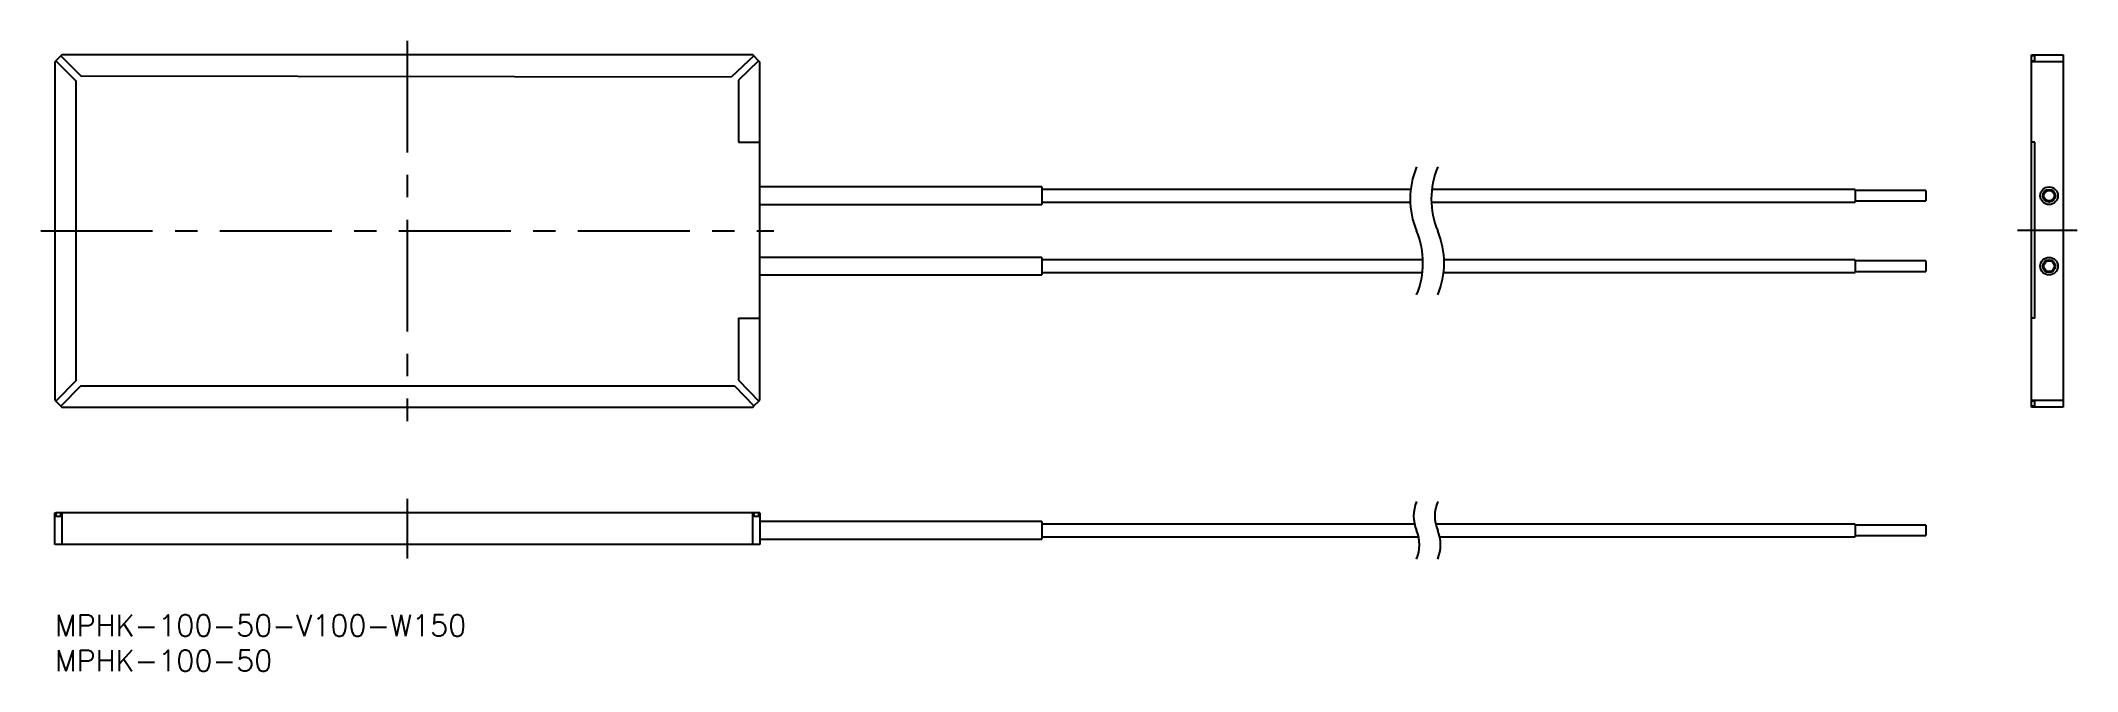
# Model space of a CAD drawing. Extents: x -2 to 287, y -8 to 82.
import ezdxf

# ---------------------------------------------------------------- set-up
doc = ezdxf.new("R2010")
doc.units = 0
doc.header["$LTSCALE"] = 0.5
doc.linetypes.add('CENTER', pattern=[50.8, 31.75, -6.35, 6.35, -6.35])
for name, color, linetype in [('MSM_CENTER', 1, 'CENTER'), ('MSM_CONTINUOUS', 7, 'CONTINUOUS'), ('MSM_NARROW', 5, 'CONTINUOUS'), ('MSM_PART_NUMBER', 7, 'CONTINUOUS')]:
    doc.layers.add(name, color=color, linetype=linetype)
doc.styles.get("Standard").update_dxf_attribs({"font": 'txt.shx', "height": 3, "bigfont": 'bigfont.shx'})

# ---------------------------------------------------------------- blocks, each defined once
blk = doc.blocks.new('*U2')
at = {"layer": 'MSM_PART_NUMBER'}
blk.add_text('MPHK-100-50-V100-W150', height=3, dxfattribs=at).set_placement((0, -3))
blk = doc.blocks.new('*U3')
at = {"layer": 'MSM_PART_NUMBER'}
blk.add_text('MPHK-100-50', height=3, dxfattribs=at).set_placement((0, -8))

msp = doc.modelspace()

# ---------------------------------------------------------------- linework, layer by layer
at = {"layer": 'MSM_CENTER'}
for p, q in [((50, 81.5), (50, 27.5)), ((-2, 54.5), (102, 54.5)), ((278.4, 54.62), (286.9, 54.62)), ((50, 16.5), (50, 8))]:
    msp.add_line(p, q, dxfattribs=at)
at = {"layer": 'MSM_CONTINUOUS'}
for p, q in [((0.15, 78.65), (0, 78.5)), ((0, 78.5), (0, 30.5)), ((0.85, 79.35), (0.15, 78.65)), ((0.15, 78.65), (3, 75.79)), ((1, 79.5), (0.85, 79.35)), ((0.85, 79.35), (3.71, 76.5)), ((99, 79.5), (1, 79.5)), ((99.14, 79.36), (96.01, 76.36)), ((99.84, 78.66), (97, 75.92)), ((99.14, 79.36), (99, 79.5)), ((99.84, 78.66), (99.14, 79.36)), ((100, 78.5), (99.84, 78.66)), ((100, 30.5), (100, 78.5)), ((280.4, 79.5), (284.9, 79.5)), ((280.4, 30.36), (280.4, 79.5)), ((280.9, 79.36), (280.4, 79.36)), ((280.4, 78.66), (280.9, 78.66)), ((284.9, 78.5), (280.4, 78.5)), ((280.9, 78.66), (280.9, 79.36)), ((284.9, 79.5), (284.9, 29.5)), ((3, 75.79), (3, 33.21)), ((3.71, 76.5), (96.01, 76.36)), ((97, 75.92), (97, 67.12)), ((97, 67.12), (100, 67.12)), ((280.9, 67.12), (280.4, 67.12)), ((280.9, 42.12), (280.9, 67.12)), ((140, 60.75), (100, 60.75)), ((140, 60.75), (140, 58.25)), ((100, 58.25), (140, 58.25)), ((192.34, 60.4), (140, 60.4)), ((140, 58.6), (192.27, 58.6)), ((195.27, 58.6), (255.4, 58.6)), ((255.4, 60.4), (195.34, 60.4)), ((255.4, 60.4), (255.4, 58.6)), ((265.4, 60.25), (255.4, 60.25)), ((255.4, 58.75), (265.4, 58.75)), ((265.4, 60.25), (265.4, 58.75)), ((140, 50.75), (100, 50.75)), ((140, 50.75), (140, 48.25)), ((194.07, 50.4), (140, 50.4)), ((255.4, 50.4), (197.07, 50.4)), ((255.4, 50.4), (255.4, 48.6)), ((265.4, 50.25), (255.4, 50.25)), ((265.4, 50.25), (265.4, 48.75)), ((100, 48.25), (140, 48.25)), ((140, 48.6), (194, 48.6)), ((197, 48.6), (255.4, 48.6)), ((255.4, 48.75), (265.4, 48.75)), ((97, 42.12), (100, 42.12)), ((97, 42.12), (97, 33.33)), ((280.9, 42.12), (280.4, 42.12)), ((3, 33.21), (0.15, 30.35)), ((3.71, 32.5), (0.85, 29.65)), ((3.71, 32.5), (96.41, 32.5)), ((96.41, 32.5), (99.16, 29.66)), ((97, 33.33), (99.86, 30.36)), ((0, 30.5), (0.15, 30.35)), ((0.15, 30.35), (0.85, 29.65)), ((0.85, 29.65), (1, 29.5)), ((1, 29.5), (99, 29.5)), ((99, 29.5), (99.16, 29.66)), ((99.16, 29.66), (99.86, 30.36)), ((99.86, 30.36), (100, 30.5)), ((280.4, 30.5), (284.9, 30.5)), ((280.9, 30.36), (280.4, 30.36)), ((280.4, 29.5), (280.4, 30.36)), ((280.4, 29.66), (280.9, 29.66)), ((284.9, 29.5), (280.4, 29.5)), ((280.9, 29.66), (280.9, 30.36)), ((0, 10), (0, 14.5)), ((0, 14.5), (0.15, 14.5)), ((0.15, 14.5), (0.15, 14)), ((100, 14.5), (0.15, 14.5)), ((0.85, 14), (0.85, 14.5)), ((1, 14.5), (1, 10)), ((99, 10), (99, 14.5)), ((99.16, 14.5), (99.16, 14)), ((99.86, 14), (99.86, 14.5)), ((100, 14.5), (100, 10)), ((0.15, 14), (0.85, 14)), ((99.16, 14), (99.86, 14)), ((140, 13.25), (100, 13.25)), ((140, 13.25), (140, 10.75)), ((192.89, 12.9), (140, 12.9)), ((255.4, 12.9), (195.89, 12.9)), ((255.4, 12.9), (255.4, 11.1)), ((265.4, 12.75), (255.4, 12.75)), ((265.4, 12.75), (265.4, 11.25)), ((100, 10), (0, 10)), ((100, 10.75), (140, 10.75)), ((140, 11.1), (193.46, 11.1)), ((196.46, 11.1), (255.4, 11.1)), ((255.4, 11.25), (265.4, 11.25))]:
    msp.add_line(p, q, dxfattribs=at)
for centre, radius in [((282.9, 59.5), 1.25), ((282.9, 59.5), 0.9), ((282.9, 59.5), 0.75), ((282.9, 49.5), 1.25), ((282.9, 49.5), 0.9), ((282.9, 49.5), 0.75)]:
    msp.add_circle(centre, radius, dxfattribs=at)
at = {"layer": 'MSM_NARROW'}
for centre, radius, start, end in [((204.06, 59.04), 11.8, 157.3801, 202.6199), ((207.06, 59.04), 11.8, 157.3801, 202.6199), ((182.28, 49.96), 11.8, 337.3801, 22.6199), ((185.28, 49.96), 11.8, 337.3801, 22.6199), ((198.06, 14.04), 5.3, 157.3801, 202.6199), ((201.06, 14.04), 5.3, 157.3801, 202.6199), ((188.28, 9.96), 5.3, 337.3801, 22.6199), ((191.28, 9.96), 5.3, 337.3801, 22.6199)]:
    msp.add_arc(centre, radius, start, end, dxfattribs=at)

# ---------------------------------------------------------------- block references
at = {"layer": 'MSM_CONTINUOUS'}
for name in ['*U2', '*U3']:
    msp.add_blockref(name, (0, 0), dxfattribs=at)

doc.saveas('drawing.dxf')
